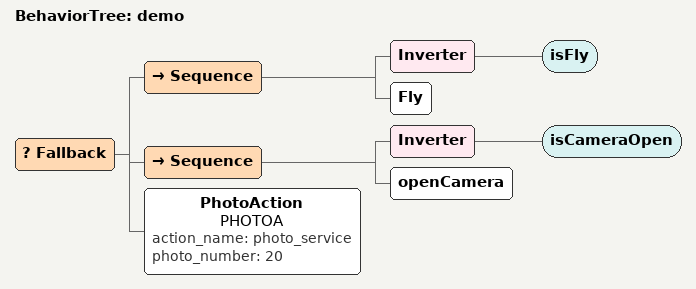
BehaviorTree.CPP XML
<?xml version="1.0" encoding="UTF-8"?>
<root BTCPP_format="4">
  <BehaviorTree ID="demo">
    <Fallback>
      <Sequence>
        <Inverter>
          <isFly/>
        </Inverter>
        <Fly/>
      </Sequence>
      <Sequence>
        <Inverter>
          <isCameraOpen/>
        </Inverter>
        <openCamera/>
      </Sequence>
      <PhotoAction name="PHOTOA" action_name="photo_service" photo_number="20"/>
    </Fallback>
  </BehaviorTree>

</root>
